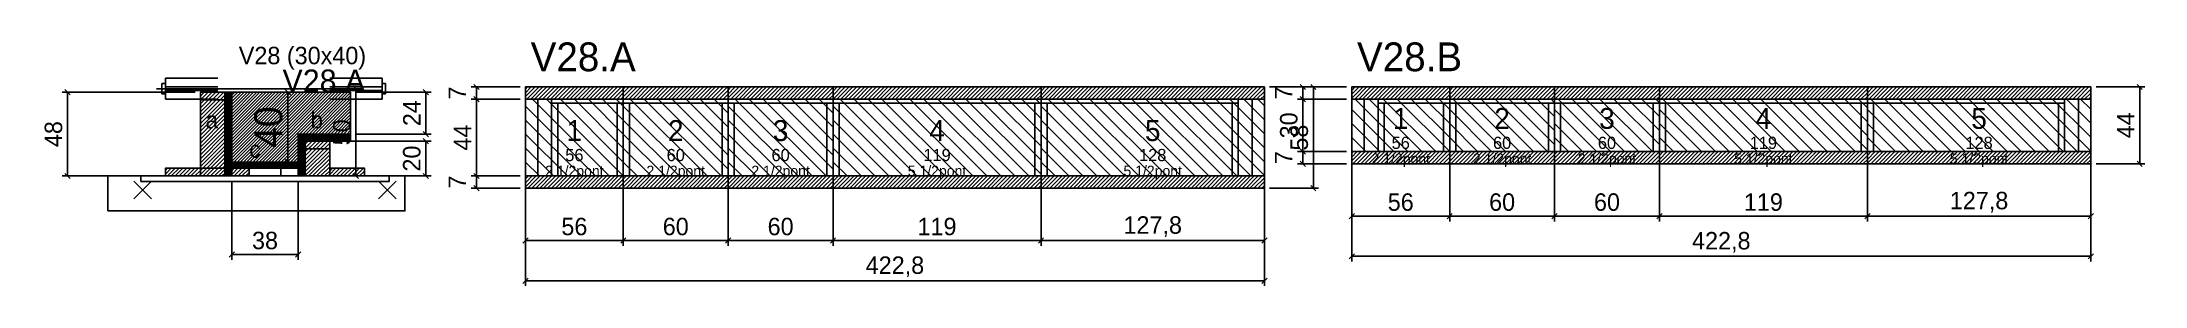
# Model space of a CAD drawing. Extents: x -69 to 1135, y -107 to 33.
import ezdxf
from ezdxf.enums import TextEntityAlignment as Align

# ---------------------------------------------------------------- set-up
doc = ezdxf.new("R2010")
doc.units = 0
for name, color, linetype in [('5', 5, 'Continuous'), ('barrote', 126, 'Continuous'), ('CONCRETO', 251, 'Continuous'), ('COTA', 241, 'Continuous'), ('Cota Seção (2x)', 241, 'Continuous'), ('detalhes', 7, 'Continuous'), ('Hachura', 251, 'Continuous'), ('Madeira', 126, 'Continuous'), ('NOMENCLATURA', 7, 'Continuous'), ('Painéis', 200, 'Continuous'), ('presilha', 224, 'Continuous'), ('Reaproveitamento', 30, 'Continuous'), ('SARR_2.2x7', 40, 'Continuous'), ('SARR_3.5x7', 81, 'Continuous'), ('SCO-___-LAJ', 224, 'Continuous'), ('TENSOR', 224, 'Continuous'), ('texto', 7, 'Continuous'), ('Texto Seção', 7, 'Continuous')]:
    doc.layers.add(name, color=color, linetype=linetype)
doc.dimstyles.new('PAINEL', dxfattribs={"dimtxt": 10, "dimasz": 3, "dimexe": 3, "dimexo": 3, "dimgap": 3, "dimtad": 1, "dimblk": 'OBLIQUE', "dimblk1": 'OBLIQUE', "dimcen": 2.5, "dimclrd": 4, "dimclre": 4, "dimclrt": 240, "dimazin": 3, "dimtfac": 1, "dimtmove": 0, "dimatfit": 3})
doc.dimstyles.new('SECAO2X', dxfattribs={"dimtxt": 16, "dimasz": 3, "dimexe": 3, "dimexo": 3, "dimgap": 3, "dimtad": 1, "dimblk": 'OBLIQUE', "dimblk1": 'OBLIQUE', "dimcen": 2.5, "dimclrd": 4, "dimclre": 4, "dimclrt": 240, "dimazin": 3, "dimtfac": 1, "dimtmove": 0, "dimatfit": 3})

# ---------------------------------------------------------------- blocks, each defined once
blk = doc.blocks.new('_OBLIQUE')
at = {"color": 0, "linetype": 'BYBLOCK'}
blk.add_line((-0.5, -0.5), (0.5, 0.5), dxfattribs=at)

msp = doc.modelspace()

# ---------------------------------------------------------------- hatches: boundary and pattern name
at = {"layer": 'COTA'}
h = msp.add_hatch(dxfattribs=at)
h.set_pattern_fill('ANSI31', scale=0.4)
h.paths.add_polyline_path([(40, -36), (40, 4), (108, 4), (108, -20), (78, -20), (78, -36)])
h = msp.add_hatch(dxfattribs=at)
h.set_pattern_fill('ANSI31', scale=0.5)
h.paths.add_polyline_path([(208, 0), (264, 0), (264, 7), (208, 7)])
h = msp.add_hatch(dxfattribs=at)
h.set_pattern_fill('ANSI31', scale=0.5)
h.paths.add_polyline_path([(264, 0), (324, 0), (324, 7), (264, 7)])
h = msp.add_hatch(dxfattribs=at)
h.set_pattern_fill('ANSI31', scale=0.5)
h.paths.add_polyline_path([(324, 0), (384, 0), (384, 7), (324, 7)])
h = msp.add_hatch(dxfattribs=at)
h.set_pattern_fill('ANSI31', scale=0.5)
h.paths.add_polyline_path([(384, 0), (503, 0), (503, 7), (384, 7)])
h = msp.add_hatch(dxfattribs=at)
h.set_pattern_fill('ANSI31', scale=0.5)
h.paths.add_polyline_path([(503, 0), (630.8, 0), (630.8, 7), (503, 7)])
h = msp.add_hatch(dxfattribs=at)
h.set_pattern_fill('ANSI31', scale=0.5)
h.paths.add_polyline_path([(680.8, 0), (736.8, 0), (736.8, 7), (680.8, 7)])
h = msp.add_hatch(dxfattribs=at)
h.set_pattern_fill('ANSI31', scale=0.5)
h.paths.add_polyline_path([(736.8, 0), (796.8, 0), (796.8, 7), (736.8, 7)])
h = msp.add_hatch(dxfattribs=at)
h.set_pattern_fill('ANSI31', scale=0.5)
h.paths.add_polyline_path([(796.8, 0), (856.8, 0), (856.8, 7), (796.8, 7)])
h = msp.add_hatch(dxfattribs=at)
h.set_pattern_fill('ANSI31', scale=0.5)
h.paths.add_polyline_path([(856.8, 0), (975.8, 0), (975.8, 7), (856.8, 7)])
h = msp.add_hatch(dxfattribs=at)
h.set_pattern_fill('ANSI31', scale=0.5)
h.paths.add_polyline_path([(975.8, 0), (1103.6, 0), (1103.6, 7), (975.8, 7)])
h = msp.add_hatch(dxfattribs=at)
h.set_pattern_fill('ANSI31', scale=0.5)
h.paths.add_polyline_path([(680.8, -37), (736.8, -37), (736.8, -30), (680.8, -30)])
h = msp.add_hatch(dxfattribs=at)
h.set_pattern_fill('ANSI31', scale=0.5)
h.paths.add_polyline_path([(736.8, -37), (796.8, -37), (796.8, -30), (736.8, -30)])
h = msp.add_hatch(dxfattribs=at)
h.set_pattern_fill('ANSI31', scale=0.5)
h.paths.add_polyline_path([(796.8, -37), (856.8, -37), (856.8, -30), (796.8, -30)])
h = msp.add_hatch(dxfattribs=at)
h.set_pattern_fill('ANSI31', scale=0.5)
h.paths.add_polyline_path([(856.8, -37), (975.8, -37), (975.8, -30), (856.8, -30)])
h = msp.add_hatch(dxfattribs=at)
h.set_pattern_fill('ANSI31', scale=0.5)
h.paths.add_polyline_path([(975.8, -37), (1103.6, -37), (1103.6, -30), (975.8, -30)])
h = msp.add_hatch(dxfattribs=at)
h.set_pattern_fill('ANSI31', scale=0.5)
h.paths.add_polyline_path([(208, -51), (264, -51), (264, -44), (208, -44)])
h = msp.add_hatch(dxfattribs=at)
h.set_pattern_fill('ANSI31', scale=0.5)
h.paths.add_polyline_path([(264, -51), (324, -51), (324, -44), (264, -44)])
h = msp.add_hatch(dxfattribs=at)
h.set_pattern_fill('ANSI31', scale=0.5)
h.paths.add_polyline_path([(324, -51), (384, -51), (384, -44), (324, -44)])
h = msp.add_hatch(dxfattribs=at)
h.set_pattern_fill('ANSI31', scale=0.5)
h.paths.add_polyline_path([(384, -51), (503, -51), (503, -44), (384, -44)])
h = msp.add_hatch(dxfattribs=at)
h.set_pattern_fill('ANSI31', scale=0.5)
h.paths.add_polyline_path([(503, -51), (630.8, -51), (630.8, -44), (503, -44)])
at = {"layer": 'Hachura'}
h = msp.add_hatch(dxfattribs=at)
h.set_pattern_fill('ANSI31', scale=0.5)
h.paths.add_polyline_path([(22, -44), (36, -44), (36, 4), (22, 4)])
h = msp.add_hatch(dxfattribs=at)
h.set_pattern_fill('ANSI31', scale=0.5)
h.paths.add_polyline_path([(22, -0.4), (36, -0.4), (36, 4), (22, 4)])
h = msp.add_hatch(dxfattribs=at)
h.set_pattern_fill('SOLID')
h.paths.add_polyline_path([(36, -44), (40, -44), (40, 4), (36, 4)])
h = msp.add_hatch(dxfattribs=at)
h.set_pattern_fill('SOLID')
h.paths.add_polyline_path([(78, -24), (108, -24), (108, -20), (78, -20)])
h = msp.add_hatch(dxfattribs=at)
h.set_pattern_fill('SOLID')
h.paths.add_polyline_path([(78, -44), (82, -44), (82, -24), (78, -24)])
h = msp.add_hatch(dxfattribs=at)
h.set_pattern_fill('ANSI31', scale=0.5)
h.paths.add_polyline_path([(82, -44), (96, -44), (96, -24), (82, -24)])
h = msp.add_hatch(dxfattribs=at)
h.set_pattern_fill('ANSI31', scale=0.5)
h.paths.add_polyline_path([(82, -28.4), (96, -28.4), (96, -24), (82, -24)])
h = msp.add_hatch(dxfattribs=at)
h.set_pattern_fill('SOLID')
h.paths.add_polyline_path([(40, -39.6), (78, -39.6), (78, -36), (40, -36)])
h = msp.add_hatch(dxfattribs=at)
h.set_pattern_fill('ANSI31', scale=0.5)
h.paths.add_polyline_path([(2, -44), (22, -44), (22, -39.6), (2, -39.6)])
h = msp.add_hatch(dxfattribs=at)
h.set_pattern_fill('ANSI31', scale=0.5)
h.paths.add_polyline_path([(40, -44), (50, -44), (50, -39.6), (40, -39.6)])
h = msp.add_hatch(dxfattribs=at)
h.set_pattern_fill('ANSI31', scale=0.5)
h.paths.add_polyline_path([(96, -44), (116, -44), (116, -39.6), (96, -39.6)])

# ---------------------------------------------------------------- linework, layer by layer
for p, q in [((0, 9), (0, 3)), ((2, 9), (0, 9)), ((2, 3), (0, 3)), ((2, 12), (32, 12)), ((2, 12), (2, 0)), ((2, 7), (32, 7)), ((2, 5), (32, 5)), ((2, 0), (32, 0)), ((96, 12), (126, 12)), ((96, 7), (126, 7)), ((96, 5), (126, 5)), ((96, 0), (126, 0)), ((126, 12), (126, 0)), ((126, 9), (128, 9)), ((126, 3), (128, 3)), ((128, 9), (128, 3))]:
    msp.add_line(p, q)
at = {"layer": 'barrote'}
msp.add_lwpolyline([(-31, -64), (139, -64), (139, -44), (-31, -44)], close=True, dxfattribs=at)
at = {"layer": 'CONCRETO'}
msp.add_lwpolyline([(40, -36), (40, 4), (108, 4), (108, -20), (78, -20), (78, -36)], close=True, dxfattribs=at)
at = {"layer": 'Madeira'}
for points in [[(22, -44), (36, -44), (36, 4), (22, 4)], [(22, -0.4), (36, -0.4), (36, 4), (22, 4)], [(82, -44), (96, -44), (96, -24), (82, -24)], [(82, -28.4), (96, -28.4), (96, -24), (82, -24)], [(2, -44), (22, -44), (22, -39.6), (2, -39.6)], [(22, -44), (36, -44), (36, -39.6), (22, -39.6)], [(40, -44), (50, -44), (50, -39.6), (40, -39.6)], [(68, -44), (78, -44), (78, -39.6), (68, -39.6)], [(96, -44), (116, -44), (116, -39.6), (96, -39.6)]]:
    msp.add_lwpolyline(points, close=True, dxfattribs=at)
at = {"layer": 'Painéis'}
for p, q in [((208, 0), (264, 0)), ((208, -44), (208, 0)), ((264, -44), (264, 0)), ((264, -44), (264, 0)), ((264, 0), (324, 0)), ((264, -44), (264, 0)), ((324, -44), (324, 0)), ((324, -44), (324, 0)), ((324, 0), (384, 0)), ((324, -44), (324, 0)), ((384, -44), (384, 0)), ((384, -44), (384, 0)), ((384, 0), (503, 0)), ((384, -44), (384, 0)), ((503, -44), (503, 0)), ((503, -44), (503, 0)), ((503, 0), (630.8, 0)), ((503, -44), (503, 0)), ((630.8, -44), (630.8, 0)), ((680.8, 0), (736.8, 0)), ((680.8, -30), (680.8, 0)), ((736.8, -30), (736.8, 0)), ((736.8, -30), (736.8, 0)), ((736.8, 0), (796.8, 0)), ((736.8, -30), (736.8, 0)), ((796.8, -30), (796.8, 0)), ((796.8, -30), (796.8, 0)), ((796.8, 0), (856.8, 0)), ((796.8, -30), (796.8, 0)), ((856.8, -30), (856.8, 0)), ((856.8, -30), (856.8, 0)), ((856.8, 0), (975.8, 0)), ((856.8, -30), (856.8, 0)), ((975.8, -30), (975.8, 0)), ((975.8, -30), (975.8, 0)), ((975.8, 0), (1103.6, 0)), ((975.8, -30), (975.8, 0)), ((1103.6, -30), (1103.6, 0)), ((680.8, -30), (736.8, -30)), ((736.8, -30), (796.8, -30)), ((796.8, -30), (856.8, -30)), ((856.8, -30), (975.8, -30)), ((975.8, -30), (1103.6, -30)), ((208, -44), (264, -44)), ((264, -44), (324, -44)), ((324, -44), (384, -44)), ((384, -44), (503, -44)), ((503, -44), (630.8, -44))]:
    msp.add_line(p, q, dxfattribs=at)
for points in [[(36, -44), (40, -44), (40, 4), (36, 4)], [(78, -24), (108, -24), (108, -20), (78, -20)], [(78, -44), (82, -44), (82, -24), (78, -24)], [(40, -39.6), (78, -39.6), (78, -36), (40, -36)]]:
    msp.add_lwpolyline(points, close=True, dxfattribs=at)
at = {"layer": 'presilha'}
for p, q in [((-16, -57), (-6, -47)), ((-16, -47), (-6, -57)), ((124, -57), (134, -47)), ((124, -47), (134, -57))]:
    msp.add_line(p, q, dxfattribs=at)
at = {"layer": 'Reaproveitamento', "color": 30}
for p, q in [((256, -44), (212, 0)), ((264, -44), (220, 0)), ((264, -36), (228, 0)), ((264, -28), (236, 0)), ((264, -20), (244, 0)), ((264, -12), (252, 0)), ((264, -4), (260, 0)), ((312, -44), (268, 0)), ((320, -44), (276, 0)), ((324, -40), (284, 0)), ((324, -32), (292, 0)), ((324, -24), (300, 0)), ((324, -16), (308, 0)), ((324, -8), (316, 0)), ((324, 0), (324, 0)), ((372, -44), (328, 0)), ((380, -44), (336, 0)), ((384, -40), (344, 0)), ((384, -32), (352, 0)), ((384, -24), (360, 0)), ((384, -16), (368, 0)), ((384, -8), (376, 0)), ((384, 0), (384, 0)), ((432, -44), (388, 0)), ((440, -44), (396, 0)), ((448, -44), (404, 0)), ((456, -44), (412, 0)), ((464, -44), (420, 0)), ((472, -44), (428, 0)), ((480, -44), (436, 0)), ((488, -44), (444, 0)), ((496, -44), (452, 0)), ((503, -43), (460, 0)), ((503, -35), (468, 0)), ((503, -27), (476, 0)), ((503, -19), (484, 0)), ((503, -11), (492, 0)), ((503, -3), (500, 0)), ((551, -44), (507, 0)), ((559, -44), (515, 0)), ((567, -44), (523, 0)), ((575, -44), (531, 0)), ((583, -44), (539, 0)), ((591, -44), (547, 0)), ((599, -44), (555, 0)), ((607, -44), (563, 0)), ((615, -44), (571, 0)), ((623, -44), (579, 0)), ((630.8, -43.8), (587, 0)), ((630.8, -35.8), (595, 0)), ((630.8, -27.8), (603, 0)), ((630.8, -19.8), (611, 0)), ((630.8, -11.8), (619, 0)), ((630.8, -3.8), (627, 0)), ((712.8, -30), (682.8, 0)), ((720.8, -30), (690.8, 0)), ((728.8, -30), (698.8, 0)), ((736.8, -30), (706.8, 0)), ((736.8, -22), (714.8, 0)), ((736.8, -14), (722.8, 0)), ((736.8, -6), (730.8, 0)), ((768.8, -30), (738.8, 0)), ((776.8, -30), (746.8, 0)), ((784.8, -30), (754.8, 0)), ((792.8, -30), (762.8, 0)), ((796.8, -26), (770.8, 0)), ((796.8, -18), (778.8, 0)), ((796.8, -10), (786.8, 0)), ((796.8, -2), (794.8, 0)), ((828.8, -30), (798.8, 0)), ((836.8, -30), (806.8, 0)), ((844.8, -30), (814.8, 0)), ((852.8, -30), (822.8, 0)), ((856.8, -26), (830.8, 0)), ((856.8, -18), (838.8, 0)), ((856.8, -10), (846.8, 0)), ((856.8, -2), (854.8, 0)), ((888.8, -30), (858.8, 0)), ((896.8, -30), (866.8, 0)), ((904.8, -30), (874.8, 0)), ((912.8, -30), (882.8, 0)), ((920.8, -30), (890.8, 0)), ((928.8, -30), (898.8, 0)), ((936.8, -30), (906.8, 0)), ((944.8, -30), (914.8, 0)), ((952.8, -30), (922.8, 0)), ((960.8, -30), (930.8, 0)), ((968.8, -30), (938.8, 0)), ((975.8, -29), (946.8, 0)), ((975.8, -21), (954.8, 0)), ((975.8, -13), (962.8, 0)), ((975.8, -5), (970.8, 0)), ((1007.8, -30), (977.8, 0)), ((1015.8, -30), (985.8, 0)), ((1023.8, -30), (993.8, 0)), ((1031.8, -30), (1001.8, 0)), ((1039.8, -30), (1009.8, 0)), ((1047.8, -30), (1017.8, 0)), ((1055.8, -30), (1025.8, 0)), ((1063.8, -30), (1033.8, 0)), ((1071.8, -30), (1041.8, 0)), ((1079.8, -30), (1049.8, 0)), ((1087.8, -30), (1057.8, 0)), ((1095.8, -30), (1065.8, 0)), ((1103.6, -29.8), (1073.8, 0)), ((1103.6, -21.8), (1081.8, 0)), ((1103.6, -13.8), (1089.8, 0)), ((1103.6, -5.8), (1097.8, 0)), ((248, -44), (208, -4)), ((240, -44), (208, -12)), ((304, -44), (264, -4)), ((296, -44), (264, -12)), ((364, -44), (324, -4)), ((356, -44), (324, -12)), ((424, -44), (384, -4)), ((416, -44), (384, -12)), ((543, -44), (503, -4)), ((535, -44), (503, -12)), ((704.8, -30), (680.8, -6)), ((760.8, -30), (736.8, -6)), ((820.8, -30), (796.8, -6)), ((880.8, -30), (856.8, -6)), ((999.8, -30), (975.8, -6)), ((232, -44), (208, -20)), ((288, -44), (264, -20)), ((348, -44), (324, -20)), ((408, -44), (384, -20)), ((527, -44), (503, -20)), ((696.8, -30), (680.8, -14)), ((688.8, -30), (680.8, -22)), ((752.8, -30), (736.8, -14)), ((744.8, -30), (736.8, -22)), ((812.8, -30), (796.8, -14)), ((804.8, -30), (796.8, -22)), ((872.8, -30), (856.8, -14)), ((864.8, -30), (856.8, -22)), ((991.8, -30), (975.8, -14)), ((983.8, -30), (975.8, -22)), ((224, -44), (208, -28)), ((216, -44), (208, -36)), ((280, -44), (264, -28)), ((272, -44), (264, -36)), ((340, -44), (324, -28)), ((332, -44), (324, -36)), ((400, -44), (384, -28)), ((392, -44), (384, -36)), ((519, -44), (503, -28)), ((511, -44), (503, -36)), ((680.8, -30), (680.8, -30)), ((736.8, -30), (736.8, -30)), ((796.8, -30), (796.8, -30)), ((856.8, -30), (856.8, -30)), ((975.8, -30), (975.8, -30)), ((208, -44), (208, -44)), ((264, -44), (264, -44)), ((324, -44), (324, -44)), ((384, -44), (384, -44)), ((503, -44), (503, -44))]:
    msp.add_line(p, q, dxfattribs=at)
at = {"layer": 'SARR_2.2x7'}
for p, q in [((215, -44), (215, 0)), ((623.8, -44), (623.8, 0)), ((687.8, -30), (687.8, 0)), ((1096.6, -30), (1096.6, 0)), ((223, -2.2), (264, -2.2)), ((264, -2.2), (324, -2.2)), ((324, -2.2), (384, -2.2)), ((384, -2.2), (503, -2.2)), ((503, -2.2), (615.8, -2.2)), ((695.8, -2.2), (736.8, -2.2)), ((736.8, -2.2), (796.8, -2.2)), ((796.8, -2.2), (856.8, -2.2)), ((856.8, -2.2), (975.8, -2.2)), ((975.8, -2.2), (1088.6, -2.2))]:
    msp.add_line(p, q, dxfattribs=at)
at = {"layer": 'SARR_3.5x7'}
for p, q in [((223, -44), (223, 0)), ((264, -44), (264, 0)), ((264, -44), (264, 0)), ((324, -44), (324, 0)), ((324, -44), (324, 0)), ((384, -44), (384, 0)), ((384, -44), (384, 0)), ((503, -44), (503, 0)), ((503, -44), (503, 0)), ((615.8, -44), (615.8, 0)), ((695.8, -30), (695.8, 0)), ((736.8, -30), (736.8, 0)), ((736.8, -30), (736.8, 0)), ((796.8, -30), (796.8, 0)), ((796.8, -30), (796.8, 0)), ((856.8, -30), (856.8, 0)), ((856.8, -30), (856.8, 0)), ((975.8, -30), (975.8, 0)), ((975.8, -30), (975.8, 0)), ((1088.6, -30), (1088.6, 0)), ((226.5, -44), (226.5, -2.2)), ((260.5, -44), (260.5, -2.2)), ((267.5, -44), (267.5, -2.2)), ((320.5, -44), (320.5, -2.2)), ((327.5, -44), (327.5, -2.2)), ((380.5, -44), (380.5, -2.2)), ((387.5, -44), (387.5, -2.2)), ((499.5, -44), (499.5, -2.2)), ((506.5, -44), (506.5, -2.2)), ((612.3, -44), (612.3, -2.2)), ((699.3, -30), (699.3, -2.2)), ((733.3, -30), (733.3, -2.2)), ((740.3, -30), (740.3, -2.2)), ((793.3, -30), (793.3, -2.2)), ((800.3, -30), (800.3, -2.2)), ((853.3, -30), (853.3, -2.2)), ((860.3, -30), (860.3, -2.2)), ((972.3, -30), (972.3, -2.2)), ((979.3, -30), (979.3, -2.2)), ((1085.1, -30), (1085.1, -2.2)), ((695.8, -30), (699.3, -30)), ((733.3, -30), (736.8, -30)), ((736.8, -30), (740.3, -30)), ((793.3, -30), (796.8, -30)), ((796.8, -30), (800.3, -30)), ((853.3, -30), (856.8, -30)), ((856.8, -30), (860.3, -30)), ((972.3, -30), (975.8, -30)), ((975.8, -30), (979.3, -30)), ((1085.1, -30), (1088.6, -30)), ((223, -44), (226.5, -44)), ((260.5, -44), (264, -44)), ((264, -44), (267.5, -44)), ((320.5, -44), (324, -44)), ((324, -44), (327.5, -44)), ((380.5, -44), (384, -44)), ((384, -44), (387.5, -44)), ((499.5, -44), (503, -44)), ((503, -44), (506.5, -44)), ((612.3, -44), (615.8, -44))]:
    msp.add_line(p, q, dxfattribs=at)
at = {"layer": 'SCO-___-LAJ'}
for points in [[(208, 0), (264, 0), (264, 7), (208, 7)], [(264, 0), (324, 0), (324, 7), (264, 7)], [(324, 0), (384, 0), (384, 7), (324, 7)], [(384, 0), (503, 0), (503, 7), (384, 7)], [(503, 0), (630.8, 0), (630.8, 7), (503, 7)], [(680.8, 0), (736.8, 0), (736.8, 7), (680.8, 7)], [(736.8, 0), (796.8, 0), (796.8, 7), (736.8, 7)], [(796.8, 0), (856.8, 0), (856.8, 7), (796.8, 7)], [(856.8, 0), (975.8, 0), (975.8, 7), (856.8, 7)], [(975.8, 0), (1103.6, 0), (1103.6, 7), (975.8, 7)], [(680.8, -37), (736.8, -37), (736.8, -30), (680.8, -30)], [(736.8, -37), (796.8, -37), (796.8, -30), (736.8, -30)], [(796.8, -37), (856.8, -37), (856.8, -30), (796.8, -30)], [(856.8, -37), (975.8, -37), (975.8, -30), (856.8, -30)], [(975.8, -37), (1103.6, -37), (1103.6, -30), (975.8, -30)], [(-12, -47.2), (130, -47.2), (130, -44), (-12, -44)], [(208, -51), (264, -51), (264, -44), (208, -44)], [(264, -51), (324, -51), (324, -44), (264, -44)], [(324, -51), (384, -51), (384, -44), (324, -44)], [(384, -51), (503, -51), (503, -44), (384, -44)], [(503, -51), (630.8, -51), (630.8, -44), (503, -44)]]:
    msp.add_lwpolyline(points, close=True, dxfattribs=at)
at = {"layer": 'TENSOR'}
msp.add_line((-3, 6), (106, 6), dxfattribs=at)

# ---------------------------------------------------------------- texts
at = {"layer": '5'}
for s, height, p in [('1', 12, (236, -18)), ('2', 12, (294, -18)), ('3', 12, (354, -18)), ('4', 12, (443.5, -18)), ('5', 12, (566.9, -18)), ('1', 12, (708.8, -11)), ('2', 12, (766.8, -11)), ('3', 12, (826.8, -11)), ('4', 12, (916.3, -11)), ('5', 12, (1039.7, -11)), ('56', 7, (708.8, -25)), ('60', 7, (766.8, -25)), ('60', 7, (826.8, -25)), ('119', 7, (916.3, -25)), ('128', 7, (1039.7, -25)), ('56', 7, (236, -32)), ('60', 7, (294, -32)), ('60', 7, (354, -32)), ('119', 7, (443.5, -32)), ('128', 7, (566.9, -32))]:
    msp.add_text(s, height=height, dxfattribs=at).set_placement(p, align=Align.MIDDLE_CENTER)
at = {"layer": 'detalhes'}
for s, p in [('a', (25, -16.7)), ('b', (85, -16.7)), ('c', (50, -33.5))]:
    msp.add_text(s, height=9.6, dxfattribs=at).set_placement(p)
at = {"layer": 'NOMENCLATURA'}
for s, p in [('V28.A', (211, 16)), ('V28.B', (683.8, 16))]:
    msp.add_text(s, height=16.5, dxfattribs=at).set_placement(p)
at = {"layer": 'texto', "char_height": 6, "attachment_point": 5}
for s, insert in [('2 1/2pont', (708.8, -35)), ('2 1/2pont', (766.8, -35)), ('2 1/2pont', (826.8, -35)), ('5 1/2pont', (916.3, -35)), ('5 1/2pont', (1039.7, -35)), ('2 1/2pont', (236, -42)), ('2 1/2pont', (294, -42)), ('2 1/2pont', (354, -42)), ('5 1/2pont', (443.5, -42)), ('5 1/2pont', (566.9, -42))]:
    msp.add_mtext(s, dxfattribs=dict(at, insert=insert))
at = {"layer": 'Texto Seção'}
for s, height, p in [('V28 (30x40)', 10, (44, 20)), ('V28.A', 13, (69, 4))]:
    msp.add_text(s, height=height, dxfattribs=at).set_placement(p)

# ---------------------------------------------------------------- dimensions: what is measured, and where the dimension line sits
at = {"layer": 'COTA'}
for base, p1, p2 in [((-54, -44), (2, -44), (22, 4)), ((111, -44), (96, -44), (96, 6)), ((151, -20), (108, -20), (108, 4)), ((180, 0), (208, 0), (208, 7)), ((180, -44), (208, -44), (208, 0)), ((658.8, -51), (630.8, -51), (630.8, 7)), ((652.8, 0), (680.8, 0), (680.8, 7)), ((652.8, -30), (680.8, -30), (680.8, 0)), ((1131.6, -37), (1103.6, -37), (1103.6, 7)), ((151, -44), (96, -44), (96, -24)), ((652.8, -37), (680.8, -37), (680.8, -30)), ((180, -51), (208, -51), (208, -44))]:
    msp.add_linear_dim(base=base, p1=p1, p2=p2, angle=90, dimstyle='PAINEL', dxfattribs=at).render()
for base, p1, p2 in [((680.8, -67), (680.8, -30), (736.8, -30)), ((680.8, -90), (680.8, -30), (1103.6, -30)), ((736.8, -67), (736.8, -30), (796.8, -30)), ((796.8, -67), (796.8, -30), (856.8, -30)), ((856.8, -67), (856.8, -30), (975.8, -30)), ((975.8, -67), (975.8, -30), (1103.6, -30)), ((40, -89), (40, -44), (78, -44)), ((208, -81), (208, -44), (264, -44)), ((208, -104), (208, -44), (630.8, -44)), ((264, -81), (264, -44), (324, -44)), ((324, -81), (324, -44), (384, -44)), ((384, -81), (384, -44), (503, -44)), ((503, -81), (503, -44), (630.8, -44))]:
    msp.add_linear_dim(base=base, p1=p1, p2=p2, dimstyle='PAINEL', dxfattribs=at).render()
at = {"layer": 'Cota Seção (2x)'}
msp.add_linear_dim(base=(72, -36), p1=(40, -36), p2=(40, 4), angle=90, dimstyle='SECAO2X', dxfattribs=at).render()

doc.saveas('drawing.dxf')
